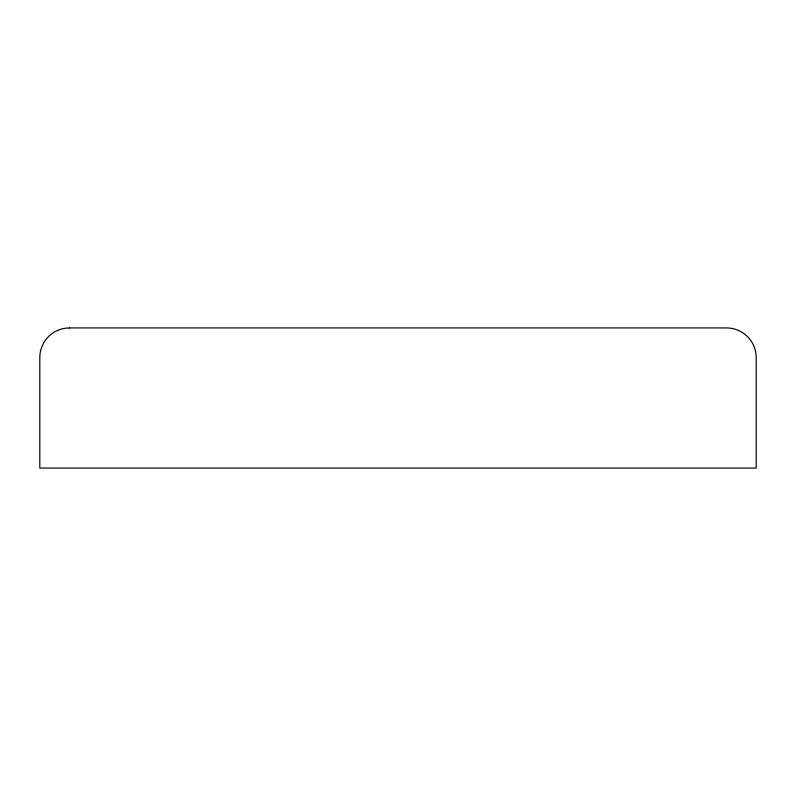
<?xml version="1.0" encoding="UTF-8"?>
<svg xmlns="http://www.w3.org/2000/svg" width="796" height="796" viewBox="0 0 796 796"><rect width="100%" height="100%" fill="white"/><g stroke="black" fill="none" stroke-linecap="round" stroke-linejoin="round"><path stroke-width="1.19" d="M69.481 327.932L65.61 328.191A29.691 29.691 0 0 0 39.8 357.623L39.8 468.068L756.2 468.068L756.2 357.623A29.691 29.691 0 0 0 726.509 327.932L69.481 327.932"/></g></svg>
